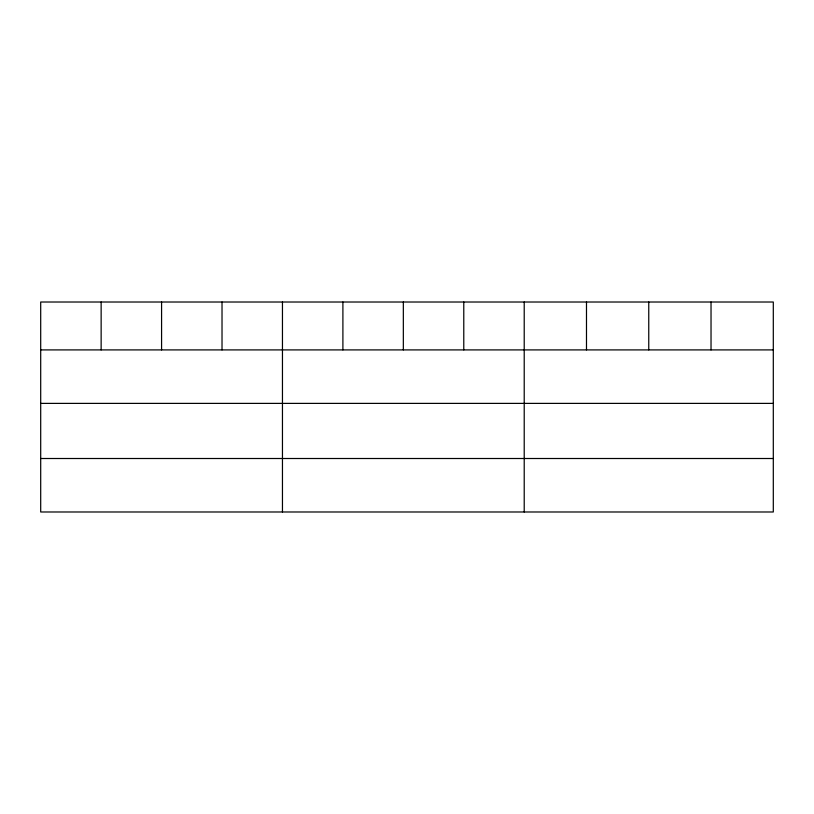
<?xml version="1.0" encoding="UTF-8"?>
<svg xmlns="http://www.w3.org/2000/svg" width="814" height="814" viewBox="0 0 814 814"><rect width="100%" height="100%" fill="white"/><g stroke="black" fill="none" stroke-linecap="round" stroke-linejoin="round"><path stroke-width="1.22" d="M773.3 403.388L773.3 302.014L40.7 302.014L40.7 511.986L773.3 511.986L773.3 403.388L40.7 403.388M40.7 349.908L773.3 349.908M40.7 458.506L773.3 458.506M711.029 302.014L711.029 349.908M648.758 302.014L648.758 349.908M586.487 302.014L586.487 349.908M524.216 302.014L524.216 511.986M463.777 302.014L463.777 349.908M403.337 302.014L403.337 349.908M342.898 302.014L342.898 349.908M282.458 302.014L282.458 511.986M222.019 302.014L222.019 349.908M161.579 302.014L161.579 349.908M101.14 302.014L101.14 349.908"/></g></svg>
